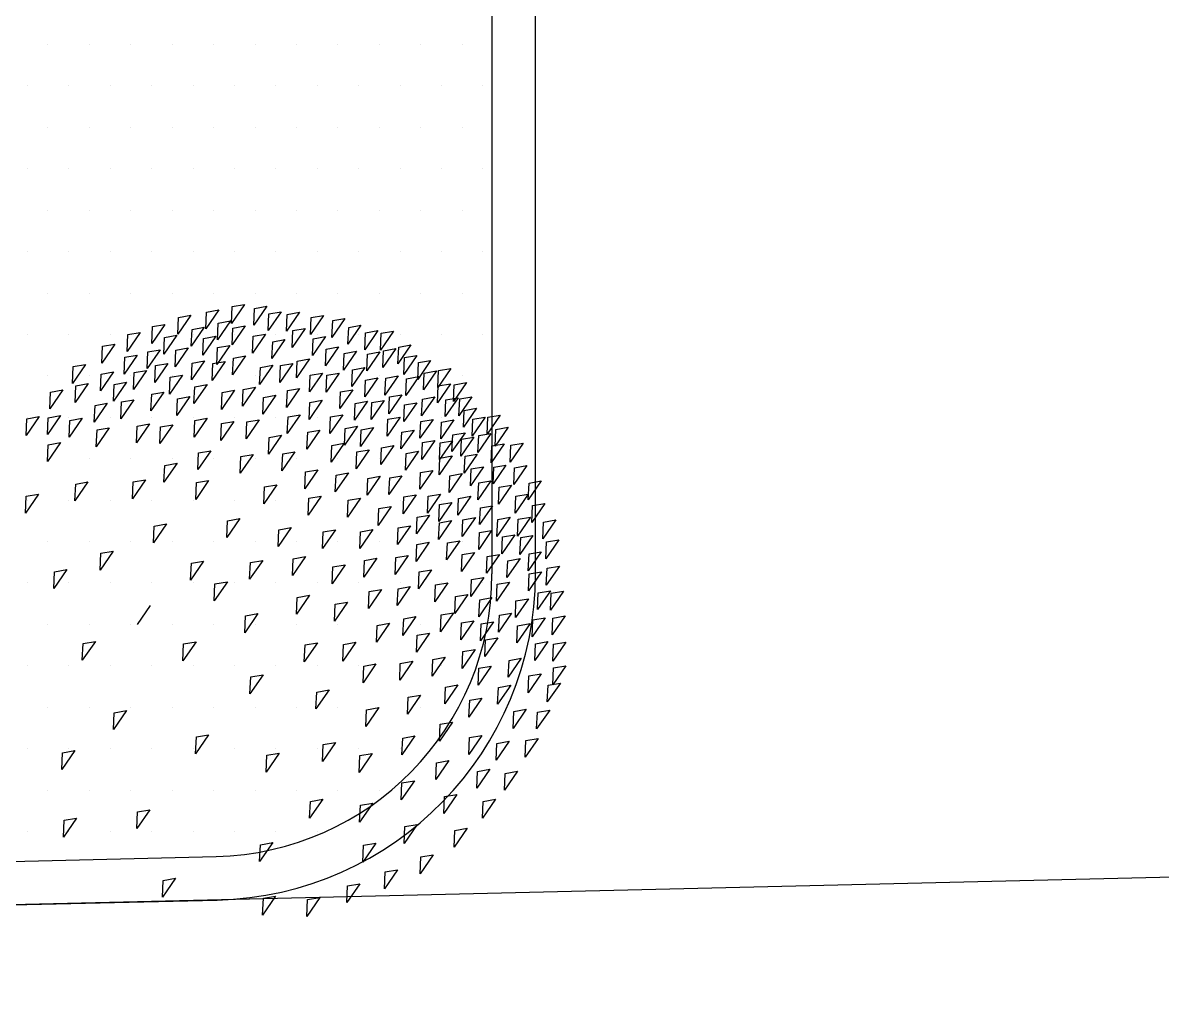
# Model space of a CAD drawing. Header units: millimetres. Extents: x 43168.9 to 43194.6, y -25545.1 to -25543.4.
# Drawn here: x 43171.7217 to 43171.8265, y -25544.89 to -25544.8004 of the extents above; entities that cross this region are included whole.
import ezdxf

# ---------------------------------------------------------------- set-up
doc = ezdxf.new("R2010")
doc.units = ezdxf.units.MM
doc.header["$LTSCALE"] = 200
doc.layers.add('agac_sgh', color=7, linetype='Continuous', true_color=0x244700)
doc.layers.add('cim_sgh', color=7, linetype='Continuous', true_color=0x248f00)
doc.layers.add('arsasiniri_sgh', color=10, linetype='Continuous')
doc.layers.add('vaziyet-01_sgh', color=33, linetype='Continuous')

msp = doc.modelspace()

# ---------------------------------------------------------------- linework, layer by layer
at = {"layer": 'agac_sgh', "color": 0}
for p, q in [((43171.74212, -25544.82628), (43171.74092, -25544.82802)), ((43171.74092, -25544.82802), (43171.74098, -25544.82647)), ((43171.74098, -25544.82647), (43171.74212, -25544.82628)), ((43171.74418, -25544.82645), (43171.74298, -25544.8282)), ((43171.74298, -25544.8282), (43171.74305, -25544.82665)), ((43171.74305, -25544.82665), (43171.74418, -25544.82645)), ((43171.73717, -25544.82728), (43171.73597, -25544.82902)), ((43171.73597, -25544.82902), (43171.73604, -25544.82747)), ((43171.73604, -25544.82747), (43171.73717, -25544.82728)), ((43171.73976, -25544.82678), (43171.73856, -25544.82853)), ((43171.73856, -25544.82853), (43171.73863, -25544.82698)), ((43171.73863, -25544.82698), (43171.73976, -25544.82678)), ((43171.7455, -25544.82695), (43171.7443, -25544.82869)), ((43171.7443, -25544.82869), (43171.74437, -25544.82714)), ((43171.74437, -25544.82714), (43171.7455, -25544.82695)), ((43171.74717, -25544.827), (43171.74597, -25544.82874)), ((43171.74597, -25544.82874), (43171.74604, -25544.82719)), ((43171.74604, -25544.82719), (43171.74717, -25544.827)), ((43171.74938, -25544.82729), (43171.74819, -25544.82903)), ((43171.74819, -25544.82903), (43171.74825, -25544.82748)), ((43171.74825, -25544.82748), (43171.74938, -25544.82729)), ((43171.75136, -25544.82758), (43171.75016, -25544.82932)), ((43171.75016, -25544.82932), (43171.75023, -25544.82777)), ((43171.75023, -25544.82777), (43171.75136, -25544.82758)), ((43171.7348, -25544.82812), (43171.7336, -25544.82987)), ((43171.7336, -25544.82987), (43171.73366, -25544.82832)), ((43171.73366, -25544.82832), (43171.7348, -25544.82812)), ((43171.73842, -25544.82838), (43171.73722, -25544.83013)), ((43171.73722, -25544.83013), (43171.73729, -25544.82858)), ((43171.73729, -25544.82858), (43171.73842, -25544.82838)), ((43171.74083, -25544.8278), (43171.73963, -25544.82955)), ((43171.73963, -25544.82955), (43171.7397, -25544.828)), ((43171.7397, -25544.828), (43171.74083, -25544.8278)), ((43171.74218, -25544.82826), (43171.74098, -25544.83001)), ((43171.74098, -25544.83001), (43171.74105, -25544.82846)), ((43171.74105, -25544.82846), (43171.74218, -25544.82826)), ((43171.7477, -25544.8285), (43171.7465, -25544.83024)), ((43171.7465, -25544.83024), (43171.74657, -25544.82869)), ((43171.74657, -25544.82869), (43171.7477, -25544.8285)), ((43171.75283, -25544.82819), (43171.75163, -25544.82994)), ((43171.75163, -25544.82994), (43171.7517, -25544.82839)), ((43171.7517, -25544.82839), (43171.75283, -25544.82819)), ((43171.75439, -25544.82869), (43171.75319, -25544.83044)), ((43171.75326, -25544.82889), (43171.75439, -25544.82869)), ((43171.75582, -25544.82873), (43171.75462, -25544.83048)), ((43171.75469, -25544.82893), (43171.75582, -25544.82873)), ((43171.73251, -25544.82886), (43171.73131, -25544.8306)), ((43171.73131, -25544.8306), (43171.73138, -25544.82905)), ((43171.73138, -25544.82905), (43171.73251, -25544.82886)), ((43171.73589, -25544.82911), (43171.7347, -25544.83086)), ((43171.7347, -25544.83086), (43171.73476, -25544.82931)), ((43171.73476, -25544.82931), (43171.73589, -25544.82911)), ((43171.73948, -25544.82921), (43171.73828, -25544.83096)), ((43171.73828, -25544.83096), (43171.73835, -25544.82941)), ((43171.73835, -25544.82941), (43171.73948, -25544.82921)), ((43171.74404, -25544.829), (43171.74284, -25544.83075)), ((43171.74284, -25544.83075), (43171.74291, -25544.8292)), ((43171.74291, -25544.8292), (43171.74404, -25544.829)), ((43171.74584, -25544.82951), (43171.74464, -25544.83126)), ((43171.74464, -25544.83126), (43171.74471, -25544.82971)), ((43171.74471, -25544.82971), (43171.74584, -25544.82951)), ((43171.74956, -25544.82924), (43171.74836, -25544.83098)), ((43171.74836, -25544.83098), (43171.74843, -25544.82944)), ((43171.74843, -25544.82944), (43171.74956, -25544.82924)), ((43171.75319, -25544.83044), (43171.75326, -25544.82889)), ((43171.75462, -25544.83048), (43171.75469, -25544.82893)), ((43171.73019, -25544.82994), (43171.72899, -25544.83168)), ((43171.72899, -25544.83168), (43171.72906, -25544.83013)), ((43171.72906, -25544.83013), (43171.73019, -25544.82994)), ((43171.73436, -25544.83044), (43171.73316, -25544.83218)), ((43171.73316, -25544.83218), (43171.73323, -25544.83063)), ((43171.73323, -25544.83063), (43171.73436, -25544.83044)), ((43171.73693, -25544.83028), (43171.73573, -25544.83203)), ((43171.73573, -25544.83203), (43171.73579, -25544.83048)), ((43171.73579, -25544.83048), (43171.73693, -25544.83028)), ((43171.74077, -25544.83005), (43171.73957, -25544.8318)), ((43171.73957, -25544.8318), (43171.73964, -25544.83025)), ((43171.73964, -25544.83025), (43171.74077, -25544.83005)), ((43171.75077, -25544.83019), (43171.74957, -25544.83193)), ((43171.74957, -25544.83193), (43171.74964, -25544.83039)), ((43171.74964, -25544.83039), (43171.75077, -25544.83019)), ((43171.75242, -25544.83058), (43171.75122, -25544.83233)), ((43171.75122, -25544.83233), (43171.75128, -25544.83078)), ((43171.75128, -25544.83078), (43171.75242, -25544.83058)), ((43171.75457, -25544.83064), (43171.75337, -25544.83239)), ((43171.75337, -25544.83239), (43171.75343, -25544.83084)), ((43171.75343, -25544.83084), (43171.75457, -25544.83064)), ((43171.75603, -25544.83034), (43171.75483, -25544.83209)), ((43171.75483, -25544.83209), (43171.75489, -25544.83054)), ((43171.75489, -25544.83054), (43171.75603, -25544.83034)), ((43171.75743, -25544.83), (43171.75623, -25544.83175)), ((43171.75623, -25544.83175), (43171.7563, -25544.8302)), ((43171.7563, -25544.8302), (43171.75743, -25544.83)), ((43171.7275, -25544.8318), (43171.7263, -25544.83355)), ((43171.72637, -25544.832), (43171.7275, -25544.8318)), ((43171.73225, -25544.83095), (43171.73105, -25544.83269)), ((43171.73105, -25544.83269), (43171.73112, -25544.83114)), ((43171.73112, -25544.83114), (43171.73225, -25544.83095)), ((43171.73506, -25544.83172), (43171.73387, -25544.83346)), ((43171.73387, -25544.83346), (43171.73393, -25544.83191)), ((43171.73393, -25544.83191), (43171.73506, -25544.83172)), ((43171.73843, -25544.83147), (43171.73724, -25544.83322)), ((43171.73724, -25544.83322), (43171.7373, -25544.83167)), ((43171.7373, -25544.83167), (43171.73843, -25544.83147)), ((43171.74035, -25544.83153), (43171.73915, -25544.83327)), ((43171.73915, -25544.83327), (43171.73921, -25544.83172)), ((43171.73921, -25544.83172), (43171.74035, -25544.83153)), ((43171.74222, -25544.83101), (43171.74102, -25544.83275)), ((43171.74102, -25544.83275), (43171.74109, -25544.83121)), ((43171.74109, -25544.83121), (43171.74222, -25544.83101)), ((43171.74471, -25544.83188), (43171.74351, -25544.83363)), ((43171.74358, -25544.83208), (43171.74471, -25544.83188)), ((43171.74656, -25544.83171), (43171.74536, -25544.83345)), ((43171.74536, -25544.83345), (43171.74543, -25544.8319)), ((43171.74543, -25544.8319), (43171.74656, -25544.83171)), ((43171.74811, -25544.83129), (43171.74691, -25544.83304)), ((43171.74691, -25544.83304), (43171.74697, -25544.83149)), ((43171.74697, -25544.83149), (43171.74811, -25544.83129)), ((43171.75797, -25544.83097), (43171.75678, -25544.83272)), ((43171.75678, -25544.83272), (43171.75684, -25544.83117)), ((43171.75684, -25544.83117), (43171.75797, -25544.83097)), ((43171.75924, -25544.83143), (43171.75805, -25544.83317)), ((43171.75805, -25544.83317), (43171.75811, -25544.83162)), ((43171.75811, -25544.83162), (43171.75924, -25544.83143)), ((43171.7263, -25544.83355), (43171.72637, -25544.832)), ((43171.73006, -25544.83249), (43171.72886, -25544.83423)), ((43171.72886, -25544.83423), (43171.72893, -25544.83268)), ((43171.72893, -25544.83268), (43171.73006, -25544.83249)), ((43171.7331, -25544.83235), (43171.7319, -25544.83409)), ((43171.7319, -25544.83409), (43171.73197, -25544.83254)), ((43171.73197, -25544.83254), (43171.7331, -25544.83235)), ((43171.73642, -25544.83279), (43171.73522, -25544.83453)), ((43171.73522, -25544.83453), (43171.73529, -25544.83298)), ((43171.73529, -25544.83298), (43171.73642, -25544.83279)), ((43171.74351, -25544.83363), (43171.74358, -25544.83208)), ((43171.74929, -25544.83259), (43171.74809, -25544.83433)), ((43171.74809, -25544.83433), (43171.74816, -25544.83278)), ((43171.74816, -25544.83278), (43171.74929, -25544.83259)), ((43171.75083, -25544.83259), (43171.74963, -25544.83434)), ((43171.74963, -25544.83434), (43171.7497, -25544.83279)), ((43171.7497, -25544.83279), (43171.75083, -25544.83259)), ((43171.75318, -25544.83209), (43171.75198, -25544.83384)), ((43171.75198, -25544.83384), (43171.75205, -25544.83229)), ((43171.75205, -25544.83229), (43171.75318, -25544.83209)), ((43171.75624, -25544.83286), (43171.75504, -25544.83461)), ((43171.75511, -25544.83306), (43171.75624, -25544.83286)), ((43171.75815, -25544.83292), (43171.75695, -25544.83467)), ((43171.75702, -25544.83312), (43171.75815, -25544.83292)), ((43171.75979, -25544.8324), (43171.75859, -25544.83414)), ((43171.75859, -25544.83414), (43171.75865, -25544.83259)), ((43171.75865, -25544.83259), (43171.75979, -25544.8324)), ((43171.76111, -25544.83217), (43171.75991, -25544.83391)), ((43171.75991, -25544.83391), (43171.75997, -25544.83236)), ((43171.75997, -25544.83236), (43171.76111, -25544.83217)), ((43171.72774, -25544.83356), (43171.72655, -25544.83531)), ((43171.72655, -25544.83531), (43171.72661, -25544.83376)), ((43171.72661, -25544.83376), (43171.72774, -25544.83356)), ((43171.73127, -25544.83344), (43171.73007, -25544.83518)), ((43171.73007, -25544.83518), (43171.73013, -25544.83363)), ((43171.73013, -25544.83363), (43171.73127, -25544.83344)), ((43171.73867, -25544.83365), (43171.73747, -25544.8354)), ((43171.73747, -25544.8354), (43171.73754, -25544.83385)), ((43171.73754, -25544.83385), (43171.73867, -25544.83365)), ((43171.74313, -25544.8339), (43171.74193, -25544.83564)), ((43171.74199, -25544.83409), (43171.74313, -25544.8339)), ((43171.74719, -25544.83401), (43171.74599, -25544.83576)), ((43171.74606, -25544.83421), (43171.74719, -25544.83401)), ((43171.75439, -25544.83304), (43171.75319, -25544.83479)), ((43171.75319, -25544.83479), (43171.75326, -25544.83324)), ((43171.75326, -25544.83324), (43171.75439, -25544.83304)), ((43171.75504, -25544.83461), (43171.75511, -25544.83306)), ((43171.75695, -25544.83467), (43171.75702, -25544.83312)), ((43171.76106, -25544.83358), (43171.75986, -25544.83532)), ((43171.75986, -25544.83532), (43171.75992, -25544.83377)), ((43171.75992, -25544.83377), (43171.76106, -25544.83358)), ((43171.76253, -25544.83347), (43171.76133, -25544.83521)), ((43171.76133, -25544.83521), (43171.7614, -25544.83366)), ((43171.7614, -25544.83366), (43171.76253, -25544.83347)), ((43171.72541, -25544.83414), (43171.72421, -25544.83589)), ((43171.72421, -25544.83589), (43171.72428, -25544.83434)), ((43171.72428, -25544.83434), (43171.72541, -25544.83414)), ((43171.73195, -25544.83506), (43171.73075, -25544.8368)), ((43171.73081, -25544.83525), (43171.73195, -25544.83506)), ((43171.73471, -25544.83434), (43171.73351, -25544.83608)), ((43171.73351, -25544.83608), (43171.73358, -25544.83453)), ((43171.73358, -25544.83453), (43171.73471, -25544.83434)), ((43171.73708, -25544.83475), (43171.73588, -25544.8365)), ((43171.73588, -25544.8365), (43171.73594, -25544.83495)), ((43171.73594, -25544.83495), (43171.73708, -25544.83475)), ((43171.74119, -25544.83418), (43171.73999, -25544.83593)), ((43171.73999, -25544.83593), (43171.74006, -25544.83438)), ((43171.74006, -25544.83438), (43171.74119, -25544.83418)), ((43171.74193, -25544.83564), (43171.74199, -25544.83409)), ((43171.74499, -25544.83464), (43171.74379, -25544.83638)), ((43171.74379, -25544.83638), (43171.74386, -25544.83483)), ((43171.74386, -25544.83483), (43171.74499, -25544.83464)), ((43171.74599, -25544.83576), (43171.74606, -25544.83421)), ((43171.74926, -25544.8351), (43171.74806, -25544.83685)), ((43171.74813, -25544.8353), (43171.74926, -25544.8351)), ((43171.75208, -25544.83412), (43171.75088, -25544.83586)), ((43171.75088, -25544.83586), (43171.75094, -25544.83431)), ((43171.75094, -25544.83431), (43171.75208, -25544.83412)), ((43171.75496, -25544.83512), (43171.75376, -25544.83686)), ((43171.75382, -25544.83531), (43171.75496, -25544.83512)), ((43171.75659, -25544.83459), (43171.75539, -25544.83634)), ((43171.75539, -25544.83634), (43171.75546, -25544.83479)), ((43171.75546, -25544.83479), (43171.75659, -25544.83459)), ((43171.75961, -25544.83479), (43171.75841, -25544.83654)), ((43171.75841, -25544.83654), (43171.75848, -25544.83499)), ((43171.75848, -25544.83499), (43171.75961, -25544.83479)), ((43171.76176, -25544.83486), (43171.76056, -25544.8366)), ((43171.76056, -25544.8366), (43171.76063, -25544.83505)), ((43171.76063, -25544.83505), (43171.76176, -25544.83486)), ((43171.76304, -25544.83478), (43171.76184, -25544.83652)), ((43171.76184, -25544.83652), (43171.76191, -25544.83497)), ((43171.76191, -25544.83497), (43171.76304, -25544.83478)), ((43171.7295, -25544.83537), (43171.7283, -25544.83711)), ((43171.7283, -25544.83711), (43171.72837, -25544.83557)), ((43171.72837, -25544.83557), (43171.7295, -25544.83537)), ((43171.73075, -25544.8368), (43171.73081, -25544.83525)), ((43171.74806, -25544.83685), (43171.74813, -25544.8353)), ((43171.75343, -25544.83519), (43171.75224, -25544.83693)), ((43171.75224, -25544.83693), (43171.7523, -25544.83538)), ((43171.7523, -25544.83538), (43171.75343, -25544.83519)), ((43171.75376, -25544.83686), (43171.75382, -25544.83531)), ((43171.75797, -25544.83532), (43171.75678, -25544.83706)), ((43171.75678, -25544.83706), (43171.75684, -25544.83551)), ((43171.75684, -25544.83551), (43171.75797, -25544.83532)), ((43171.76345, -25544.83582), (43171.76225, -25544.83756)), ((43171.76225, -25544.83756), (43171.76231, -25544.83602)), ((43171.76231, -25544.83602), (43171.76345, -25544.83582)), ((43171.72324, -25544.8366), (43171.72204, -25544.83834)), ((43171.72204, -25544.83834), (43171.72211, -25544.83679)), ((43171.72211, -25544.83679), (43171.72324, -25544.8366)), ((43171.72519, -25544.8365), (43171.72399, -25544.83825)), ((43171.72399, -25544.83825), (43171.72406, -25544.8367)), ((43171.72406, -25544.8367), (43171.72519, -25544.8365)), ((43171.72719, -25544.83675), (43171.72599, -25544.8385)), ((43171.72599, -25544.8385), (43171.72606, -25544.83695)), ((43171.72606, -25544.83695), (43171.72719, -25544.83675)), ((43171.73869, -25544.83674), (43171.73749, -25544.83849)), ((43171.73749, -25544.83849), (43171.73755, -25544.83694)), ((43171.73755, -25544.83694), (43171.73869, -25544.83674)), ((43171.74114, -25544.83704), (43171.73994, -25544.83879)), ((43171.74001, -25544.83724), (43171.74114, -25544.83704)), ((43171.74347, -25544.83688), (43171.74227, -25544.83863)), ((43171.74227, -25544.83863), (43171.74233, -25544.83708)), ((43171.74233, -25544.83708), (43171.74347, -25544.83688)), ((43171.74725, -25544.83642), (43171.74605, -25544.83816)), ((43171.74605, -25544.83816), (43171.74612, -25544.83661)), ((43171.74612, -25544.83661), (43171.74725, -25544.83642)), ((43171.75116, -25544.83642), (43171.74996, -25544.83816)), ((43171.74996, -25544.83816), (43171.75003, -25544.83661)), ((43171.75003, -25544.83661), (43171.75116, -25544.83642)), ((43171.75644, -25544.83665), (43171.75524, -25544.83839)), ((43171.75524, -25544.83839), (43171.75531, -25544.83684)), ((43171.75531, -25544.83684), (43171.75644, -25544.83665)), ((43171.75946, -25544.83685), (43171.75826, -25544.83859)), ((43171.75826, -25544.83859), (43171.75833, -25544.83704)), ((43171.75833, -25544.83704), (43171.75946, -25544.83685)), ((43171.76137, -25544.8369), (43171.76017, -25544.83865)), ((43171.76017, -25544.83865), (43171.76024, -25544.8371)), ((43171.76024, -25544.8371), (43171.76137, -25544.8369)), ((43171.76426, -25544.83664), (43171.76306, -25544.83839)), ((43171.76306, -25544.83839), (43171.76313, -25544.83684)), ((43171.76313, -25544.83684), (43171.76426, -25544.83664)), ((43171.76563, -25544.83646), (43171.76443, -25544.8382)), ((43171.76443, -25544.8382), (43171.7645, -25544.83665)), ((43171.7645, -25544.83665), (43171.76563, -25544.83646)), ((43171.72968, -25544.83762), (43171.72848, -25544.83937)), ((43171.72848, -25544.83937), (43171.72855, -25544.83782)), ((43171.72855, -25544.83782), (43171.72968, -25544.83762)), ((43171.73338, -25544.83727), (43171.73218, -25544.83902)), ((43171.73218, -25544.83902), (43171.73225, -25544.83747)), ((43171.73225, -25544.83747), (43171.73338, -25544.83727)), ((43171.73553, -25544.83734), (43171.73433, -25544.83908)), ((43171.73433, -25544.83908), (43171.7344, -25544.83753)), ((43171.7344, -25544.83753), (43171.73553, -25544.83734)), ((43171.73994, -25544.83879), (43171.74001, -25544.83724)), ((43171.74906, -25544.83784), (43171.74786, -25544.83959)), ((43171.74786, -25544.83959), (43171.74793, -25544.83804)), ((43171.74793, -25544.83804), (43171.74906, -25544.83784)), ((43171.75252, -25544.83749), (43171.75132, -25544.83923)), ((43171.75132, -25544.83923), (43171.75139, -25544.83768)), ((43171.75139, -25544.83768), (43171.75252, -25544.83749)), ((43171.75398, -25544.8376), (43171.75278, -25544.83935)), ((43171.75278, -25544.83935), (43171.75284, -25544.8378)), ((43171.75284, -25544.8378), (43171.75398, -25544.8376)), ((43171.75771, -25544.83783), (43171.75651, -25544.83957)), ((43171.75651, -25544.83957), (43171.75658, -25544.83802)), ((43171.75658, -25544.83802), (43171.75771, -25544.83783)), ((43171.7624, -25544.83808), (43171.7612, -25544.83982)), ((43171.7612, -25544.83982), (43171.76127, -25544.83827)), ((43171.76127, -25544.83827), (43171.7624, -25544.83808)), ((43171.76479, -25544.83815), (43171.76359, -25544.83989)), ((43171.76366, -25544.83834), (43171.76479, -25544.83815)), ((43171.76638, -25544.83758), (43171.76518, -25544.83933)), ((43171.76518, -25544.83933), (43171.76524, -25544.83778)), ((43171.76524, -25544.83778), (43171.76638, -25544.83758)), ((43171.72519, -25544.83898), (43171.72399, -25544.84073)), ((43171.72399, -25544.84073), (43171.72406, -25544.83918)), ((43171.72406, -25544.83918), (43171.72519, -25544.83898)), ((43171.74552, -25544.83831), (43171.74432, -25544.84006)), ((43171.74432, -25544.84006), (43171.74438, -25544.83851)), ((43171.74438, -25544.83851), (43171.74552, -25544.83831)), ((43171.75129, -25544.83905), (43171.75009, -25544.8408)), ((43171.75009, -25544.8408), (43171.75016, -25544.83925)), ((43171.75016, -25544.83925), (43171.75129, -25544.83905)), ((43171.75585, -25544.83926), (43171.75465, -25544.84101)), ((43171.75472, -25544.83946), (43171.75585, -25544.83926)), ((43171.75963, -25544.8388), (43171.75844, -25544.84054)), ((43171.75844, -25544.84054), (43171.7585, -25544.83899)), ((43171.7585, -25544.83899), (43171.75963, -25544.8388)), ((43171.76126, -25544.83881), (43171.76006, -25544.84055)), ((43171.76006, -25544.84055), (43171.76013, -25544.839)), ((43171.76013, -25544.839), (43171.76126, -25544.83881)), ((43171.76322, -25544.83848), (43171.76202, -25544.84023)), ((43171.76202, -25544.84023), (43171.76209, -25544.83868)), ((43171.76209, -25544.83868), (43171.76322, -25544.83848)), ((43171.76359, -25544.83989), (43171.76366, -25544.83834)), ((43171.766, -25544.8391), (43171.7648, -25544.84084)), ((43171.7648, -25544.84084), (43171.76487, -25544.83929)), ((43171.76487, -25544.83929), (43171.766, -25544.8391)), ((43171.76776, -25544.83903), (43171.76656, -25544.84078)), ((43171.76656, -25544.84078), (43171.76663, -25544.83923)), ((43171.76663, -25544.83923), (43171.76776, -25544.83903)), ((43171.73903, -25544.83973), (43171.73783, -25544.84147)), ((43171.73783, -25544.84147), (43171.73789, -25544.83992)), ((43171.73789, -25544.83992), (43171.73903, -25544.83973)), ((43171.74291, -25544.84007), (43171.74171, -25544.84181)), ((43171.74171, -25544.84181), (43171.74178, -25544.84026)), ((43171.74178, -25544.84026), (43171.74291, -25544.84007)), ((43171.74676, -25544.83984), (43171.74556, -25544.84158)), ((43171.74556, -25544.84158), (43171.74563, -25544.84003)), ((43171.74563, -25544.84003), (43171.74676, -25544.83984)), ((43171.75359, -25544.83965), (43171.75239, -25544.8414)), ((43171.75239, -25544.8414), (43171.75245, -25544.83985)), ((43171.75245, -25544.83985), (43171.75359, -25544.83965)), ((43171.75465, -25544.84101), (43171.75472, -25544.83946)), ((43171.75813, -25544.83978), (43171.75693, -25544.84153)), ((43171.75693, -25544.84153), (43171.75699, -25544.83998)), ((43171.75699, -25544.83998), (43171.75813, -25544.83978)), ((43171.76121, -25544.84022), (43171.76001, -25544.84196)), ((43171.76008, -25544.84041), (43171.76121, -25544.84022)), ((43171.76353, -25544.84006), (43171.76233, -25544.8418)), ((43171.76233, -25544.8418), (43171.7624, -25544.84025)), ((43171.7624, -25544.84025), (43171.76353, -25544.84006)), ((43171.73591, -25544.84089), (43171.73471, -25544.84264)), ((43171.73471, -25544.84264), (43171.73478, -25544.84109)), ((43171.73478, -25544.84109), (43171.73591, -25544.84089)), ((43171.76001, -25544.84196), (43171.76008, -25544.84041)), ((43171.76409, -25544.84122), (43171.76289, -25544.84296)), ((43171.76289, -25544.84296), (43171.76296, -25544.84141)), ((43171.76296, -25544.84141), (43171.76409, -25544.84122)), ((43171.76617, -25544.84105), (43171.76498, -25544.84279)), ((43171.76498, -25544.84279), (43171.76504, -25544.84124)), ((43171.76504, -25544.84124), (43171.76617, -25544.84105)), ((43171.76809, -25544.8411), (43171.76689, -25544.84285)), ((43171.76689, -25544.84285), (43171.76695, -25544.8413)), ((43171.76695, -25544.8413), (43171.76809, -25544.8411)), ((43171.733, -25544.84241), (43171.7318, -25544.84416)), ((43171.73187, -25544.84261), (43171.733, -25544.84241)), ((43171.73882, -25544.84247), (43171.73763, -25544.84421)), ((43171.73769, -25544.84266), (43171.73882, -25544.84247)), ((43171.74887, -25544.8415), (43171.74767, -25544.84324)), ((43171.74767, -25544.84324), (43171.74774, -25544.84169)), ((43171.74774, -25544.84169), (43171.74887, -25544.8415)), ((43171.75167, -25544.84177), (43171.75047, -25544.84352)), ((43171.75047, -25544.84352), (43171.75054, -25544.84197)), ((43171.75054, -25544.84197), (43171.75167, -25544.84177)), ((43171.7546, -25544.84208), (43171.75341, -25544.84383)), ((43171.75341, -25544.84383), (43171.75347, -25544.84228)), ((43171.75347, -25544.84228), (43171.7546, -25544.84208)), ((43171.7566, -25544.84203), (43171.7554, -25544.84377)), ((43171.7554, -25544.84377), (43171.75547, -25544.84222)), ((43171.75547, -25544.84222), (43171.7566, -25544.84203)), ((43171.75943, -25544.84154), (43171.75823, -25544.84328)), ((43171.75823, -25544.84328), (43171.7583, -25544.84173)), ((43171.7583, -25544.84173), (43171.75943, -25544.84154)), ((43171.76213, -25544.84184), (43171.76093, -25544.84359)), ((43171.76093, -25544.84359), (43171.76099, -25544.84204)), ((43171.76099, -25544.84204), (43171.76213, -25544.84184)), ((43171.72772, -25544.8426), (43171.72652, -25544.84435)), ((43171.72652, -25544.84435), (43171.72659, -25544.8428)), ((43171.72659, -25544.8428), (43171.72772, -25544.8426)), ((43171.7318, -25544.84416), (43171.73187, -25544.84261)), ((43171.73763, -25544.84421), (43171.73769, -25544.84266)), ((43171.7451, -25544.84288), (43171.7439, -25544.84462)), ((43171.7439, -25544.84462), (43171.74397, -25544.84307)), ((43171.74397, -25544.84307), (43171.7451, -25544.84288)), ((43171.76479, -25544.84249), (43171.76359, -25544.84424)), ((43171.76359, -25544.84424), (43171.76366, -25544.84269)), ((43171.76366, -25544.84269), (43171.76479, -25544.84249)), ((43171.76668, -25544.84289), (43171.76548, -25544.84464)), ((43171.76548, -25544.84464), (43171.76555, -25544.84309)), ((43171.76555, -25544.84309), (43171.76668, -25544.84289)), ((43171.76942, -25544.84251), (43171.76822, -25544.84426)), ((43171.76822, -25544.84426), (43171.76829, -25544.84271)), ((43171.76829, -25544.84271), (43171.76942, -25544.84251)), ((43171.72317, -25544.84373), (43171.72197, -25544.84547)), ((43171.72197, -25544.84547), (43171.72204, -25544.84392)), ((43171.72204, -25544.84392), (43171.72317, -25544.84373)), ((43171.74918, -25544.84391), (43171.74798, -25544.84566)), ((43171.74798, -25544.84566), (43171.74804, -25544.84411)), ((43171.74804, -25544.84411), (43171.74918, -25544.84391)), ((43171.75278, -25544.84409), (43171.75158, -25544.84584)), ((43171.75158, -25544.84584), (43171.75165, -25544.84429)), ((43171.75165, -25544.84429), (43171.75278, -25544.84409)), ((43171.75791, -25544.84378), (43171.75671, -25544.84553)), ((43171.75671, -25544.84553), (43171.75678, -25544.84398)), ((43171.75678, -25544.84398), (43171.75791, -25544.84378)), ((43171.76015, -25544.84373), (43171.75895, -25544.84548)), ((43171.75895, -25544.84548), (43171.75902, -25544.84393)), ((43171.75902, -25544.84393), (43171.76015, -25544.84373)), ((43171.76119, -25544.84449), (43171.75999, -25544.84623)), ((43171.76005, -25544.84468), (43171.76119, -25544.84449)), ((43171.76293, -25544.84393), (43171.76173, -25544.84567)), ((43171.76173, -25544.84567), (43171.7618, -25544.84412)), ((43171.7618, -25544.84412), (43171.76293, -25544.84393)), ((43171.76821, -25544.84374), (43171.76701, -25544.84548)), ((43171.76701, -25544.84548), (43171.76708, -25544.84393)), ((43171.76708, -25544.84393), (43171.76821, -25544.84374)), ((43171.7556, -25544.84486), (43171.7544, -25544.8466)), ((43171.7544, -25544.8466), (43171.75447, -25544.84505)), ((43171.75447, -25544.84505), (43171.7556, -25544.84486)), ((43171.75999, -25544.84623), (43171.76005, -25544.84468)), ((43171.76494, -25544.84479), (43171.76374, -25544.84653)), ((43171.76374, -25544.84653), (43171.76381, -25544.84498)), ((43171.76381, -25544.84498), (43171.76494, -25544.84479)), ((43171.76975, -25544.84458), (43171.76855, -25544.84633)), ((43171.76855, -25544.84633), (43171.76861, -25544.84478)), ((43171.76861, -25544.84478), (43171.76975, -25544.84458)), ((43171.73494, -25544.84647), (43171.73374, -25544.84822)), ((43171.73381, -25544.84667), (43171.73494, -25544.84647)), ((43171.74168, -25544.84598), (43171.74048, -25544.84773)), ((43171.74048, -25544.84773), (43171.74055, -25544.84618)), ((43171.74055, -25544.84618), (43171.74168, -25544.84598)), ((43171.75738, -25544.84663), (43171.75618, -25544.84837)), ((43171.75625, -25544.84682), (43171.75738, -25544.84663)), ((43171.75913, -25544.84565), (43171.75793, -25544.84739)), ((43171.75793, -25544.84739), (43171.758, -25544.84584)), ((43171.758, -25544.84584), (43171.75913, -25544.84565)), ((43171.76117, -25544.84616), (43171.75997, -25544.84791)), ((43171.75997, -25544.84791), (43171.76004, -25544.84636)), ((43171.76004, -25544.84636), (43171.76117, -25544.84616)), ((43171.76335, -25544.84588), (43171.76215, -25544.84763)), ((43171.76215, -25544.84763), (43171.76221, -25544.84608)), ((43171.76221, -25544.84608), (43171.76335, -25544.84588)), ((43171.76654, -25544.84586), (43171.76534, -25544.84761)), ((43171.76534, -25544.84761), (43171.76541, -25544.84606)), ((43171.76541, -25544.84606), (43171.76654, -25544.84586)), ((43171.76843, -25544.84584), (43171.76723, -25544.84759)), ((43171.76723, -25544.84759), (43171.7673, -25544.84604)), ((43171.7673, -25544.84604), (43171.76843, -25544.84584)), ((43171.77075, -25544.8461), (43171.76955, -25544.84784)), ((43171.76955, -25544.84784), (43171.76962, -25544.8463)), ((43171.76962, -25544.8463), (43171.77075, -25544.8461)), ((43171.73374, -25544.84822), (43171.73381, -25544.84667)), ((43171.74641, -25544.8468), (43171.74521, -25544.84855)), ((43171.74521, -25544.84855), (43171.74528, -25544.847)), ((43171.74528, -25544.847), (43171.74641, -25544.8468)), ((43171.75049, -25544.847), (43171.74929, -25544.84874)), ((43171.74929, -25544.84874), (43171.74936, -25544.8472)), ((43171.74936, -25544.8472), (43171.75049, -25544.847)), ((43171.75393, -25544.84698), (43171.75273, -25544.84873)), ((43171.75273, -25544.84873), (43171.75279, -25544.84718)), ((43171.75279, -25544.84718), (43171.75393, -25544.84698)), ((43171.75618, -25544.84837), (43171.75625, -25544.84682)), ((43171.76485, -25544.84707), (43171.76366, -25544.84882)), ((43171.76366, -25544.84882), (43171.76372, -25544.84727)), ((43171.76372, -25544.84727), (43171.76485, -25544.84707)), ((43171.76698, -25544.84748), (43171.76578, -25544.84922)), ((43171.76578, -25544.84922), (43171.76585, -25544.84767)), ((43171.76585, -25544.84767), (43171.76698, -25544.84748)), ((43171.76865, -25544.84753), (43171.76745, -25544.84927)), ((43171.76752, -25544.84772), (43171.76865, -25544.84753)), ((43171.75911, -25544.84816), (43171.75791, -25544.84991)), ((43171.75791, -25544.84991), (43171.75797, -25544.84836)), ((43171.75797, -25544.84836), (43171.75911, -25544.84816)), ((43171.76191, -25544.84802), (43171.76071, -25544.84976)), ((43171.76071, -25544.84976), (43171.76078, -25544.84821)), ((43171.76078, -25544.84821), (43171.76191, -25544.84802)), ((43171.76745, -25544.84927), (43171.76752, -25544.84772)), ((43171.77102, -25544.84794), (43171.76982, -25544.84968)), ((43171.76982, -25544.84968), (43171.76989, -25544.84813)), ((43171.76989, -25544.84813), (43171.77102, -25544.84794)), ((43171.73005, -25544.84896), (43171.72885, -25544.85071)), ((43171.72885, -25544.85071), (43171.72891, -25544.84916)), ((43171.72891, -25544.84916), (43171.73005, -25544.84896)), ((43171.74773, -25544.84947), (43171.74653, -25544.85122)), ((43171.74653, -25544.85122), (43171.7466, -25544.84967)), ((43171.7466, -25544.84967), (43171.74773, -25544.84947)), ((43171.75429, -25544.84963), (43171.75309, -25544.85137)), ((43171.75316, -25544.84982), (43171.75429, -25544.84963)), ((43171.75718, -25544.84937), (43171.75598, -25544.85111)), ((43171.75598, -25544.85111), (43171.75605, -25544.84956)), ((43171.75605, -25544.84956), (43171.75718, -25544.84937)), ((43171.76327, -25544.84909), (43171.76207, -25544.85083)), ((43171.76207, -25544.85083), (43171.76214, -25544.84928)), ((43171.76214, -25544.84928), (43171.76327, -25544.84909)), ((43171.76557, -25544.84927), (43171.76437, -25544.85101)), ((43171.76437, -25544.85101), (43171.76444, -25544.84946)), ((43171.76444, -25544.84946), (43171.76557, -25544.84927)), ((43171.76746, -25544.84966), (43171.76626, -25544.85141)), ((43171.76633, -25544.84986), (43171.76746, -25544.84966)), ((43171.76942, -25544.84904), (43171.76822, -25544.85078)), ((43171.76822, -25544.85078), (43171.76829, -25544.84923)), ((43171.76829, -25544.84923), (43171.76942, -25544.84904)), ((43171.72577, -25544.85067), (43171.72457, -25544.85241)), ((43171.72464, -25544.85086), (43171.72577, -25544.85067)), ((43171.73836, -25544.84989), (43171.73716, -25544.85163)), ((43171.73716, -25544.85163), (43171.73723, -25544.85008)), ((43171.73723, -25544.85008), (43171.73836, -25544.84989)), ((43171.74379, -25544.84982), (43171.74259, -25544.85156)), ((43171.74259, -25544.85156), (43171.74266, -25544.85001)), ((43171.74266, -25544.85001), (43171.74379, -25544.84982)), ((43171.75137, -25544.85023), (43171.75017, -25544.85197)), ((43171.75017, -25544.85197), (43171.75024, -25544.85042)), ((43171.75024, -25544.85042), (43171.75137, -25544.85023)), ((43171.75309, -25544.85137), (43171.75316, -25544.84982)), ((43171.75932, -25544.85069), (43171.75812, -25544.85243)), ((43171.75819, -25544.85088), (43171.75932, -25544.85069)), ((43171.76626, -25544.85141), (43171.76633, -25544.84986)), ((43171.77108, -25544.85034), (43171.76988, -25544.85209)), ((43171.76988, -25544.85209), (43171.76995, -25544.85054)), ((43171.76995, -25544.85054), (43171.77108, -25544.85034)), ((43171.72457, -25544.85241), (43171.72464, -25544.85086)), ((43171.74054, -25544.85178), (43171.73934, -25544.85353)), ((43171.7394, -25544.85198), (43171.74054, -25544.85178)), ((43171.75812, -25544.85243), (43171.75819, -25544.85088)), ((43171.76083, -25544.85188), (43171.75963, -25544.85362)), ((43171.7597, -25544.85207), (43171.76083, -25544.85188)), ((43171.76414, -25544.8514), (43171.76294, -25544.85314)), ((43171.76294, -25544.85314), (43171.76301, -25544.85159)), ((43171.76301, -25544.85159), (43171.76414, -25544.8514)), ((43171.7665, -25544.85181), (43171.7653, -25544.85356)), ((43171.76537, -25544.85201), (43171.7665, -25544.85181)), ((43171.76944, -25544.85087), (43171.76825, -25544.85261)), ((43171.76825, -25544.85261), (43171.76831, -25544.85106)), ((43171.76831, -25544.85106), (43171.76944, -25544.85087)), ((43171.73934, -25544.85353), (43171.7394, -25544.85198)), ((43171.75472, -25544.8525), (43171.75352, -25544.85424)), ((43171.75352, -25544.85424), (43171.75359, -25544.85269)), ((43171.75359, -25544.85269), (43171.75472, -25544.8525)), ((43171.75737, -25544.85223), (43171.75617, -25544.85398)), ((43171.75617, -25544.85398), (43171.75624, -25544.85243)), ((43171.75624, -25544.85243), (43171.75737, -25544.85223)), ((43171.75963, -25544.85362), (43171.7597, -25544.85207)), ((43171.7653, -25544.85356), (43171.76537, -25544.85201)), ((43171.77027, -25544.85261), (43171.76908, -25544.85435)), ((43171.76908, -25544.85435), (43171.76914, -25544.8528)), ((43171.76914, -25544.8528), (43171.77027, -25544.85261)), ((43171.77147, -25544.85264), (43171.77027, -25544.85439)), ((43171.77027, -25544.85439), (43171.77034, -25544.85284)), ((43171.77034, -25544.85284), (43171.77147, -25544.85264)), ((43171.73343, -25544.85398), (43171.73223, -25544.85572)), ((43171.74811, -25544.85303), (43171.74691, -25544.85478)), ((43171.74691, -25544.85478), (43171.74697, -25544.85323)), ((43171.74697, -25544.85323), (43171.74811, -25544.85303)), ((43171.7516, -25544.85367), (43171.7504, -25544.85541)), ((43171.7504, -25544.85541), (43171.75047, -25544.85386)), ((43171.75047, -25544.85386), (43171.7516, -25544.85367)), ((43171.76267, -25544.85296), (43171.76147, -25544.8547)), ((43171.76147, -25544.8547), (43171.76153, -25544.85315)), ((43171.76153, -25544.85315), (43171.76267, -25544.85296)), ((43171.76488, -25544.85325), (43171.76368, -25544.855)), ((43171.76368, -25544.855), (43171.76375, -25544.85345)), ((43171.76375, -25544.85345), (43171.76488, -25544.85325)), ((43171.76823, -25544.85335), (43171.76703, -25544.85509)), ((43171.76703, -25544.85509), (43171.76709, -25544.85354)), ((43171.76709, -25544.85354), (43171.76823, -25544.85335)), ((43171.74335, -25544.85472), (43171.74215, -25544.85647)), ((43171.74215, -25544.85647), (43171.74222, -25544.85492)), ((43171.74222, -25544.85492), (43171.74335, -25544.85472)), ((43171.75789, -25544.85499), (43171.75669, -25544.85674)), ((43171.75676, -25544.85519), (43171.75789, -25544.85499)), ((43171.76135, -25544.85464), (43171.76015, -25544.85638)), ((43171.76015, -25544.85638), (43171.76021, -25544.85483)), ((43171.76021, -25544.85483), (43171.76135, -25544.85464)), ((43171.76669, -25544.85468), (43171.76549, -25544.85642)), ((43171.76549, -25544.85642), (43171.76556, -25544.85487)), ((43171.76556, -25544.85487), (43171.76669, -25544.85468)), ((43171.77162, -25544.85493), (43171.77042, -25544.85668)), ((43171.77049, -25544.85513), (43171.77162, -25544.85493)), ((43171.75545, -25544.85561), (43171.75425, -25544.85735)), ((43171.75425, -25544.85735), (43171.75432, -25544.8558)), ((43171.75432, -25544.8558), (43171.75545, -25544.85561)), ((43171.75669, -25544.85674), (43171.75676, -25544.85519)), ((43171.76321, -25544.85538), (43171.76201, -25544.85712)), ((43171.76201, -25544.85712), (43171.76208, -25544.85557)), ((43171.76208, -25544.85557), (43171.76321, -25544.85538)), ((43171.76501, -25544.85547), (43171.76381, -25544.85721)), ((43171.76381, -25544.85721), (43171.76388, -25544.85566)), ((43171.76388, -25544.85566), (43171.76501, -25544.85547)), ((43171.76838, -25544.85564), (43171.76718, -25544.85739)), ((43171.76718, -25544.85739), (43171.76724, -25544.85584)), ((43171.76724, -25544.85584), (43171.76838, -25544.85564)), ((43171.76977, -25544.85511), (43171.76857, -25544.85685)), ((43171.76857, -25544.85685), (43171.76864, -25544.8553)), ((43171.76864, -25544.8553), (43171.76977, -25544.85511)), ((43171.77042, -25544.85668), (43171.77049, -25544.85513)), ((43171.75913, -25544.85652), (43171.75793, -25544.85826)), ((43171.75793, -25544.85826), (43171.758, -25544.85671)), ((43171.758, -25544.85671), (43171.75913, -25544.85652)), ((43171.76541, -25544.85693), (43171.76421, -25544.85867)), ((43171.76421, -25544.85867), (43171.76428, -25544.85712)), ((43171.76428, -25544.85712), (43171.76541, -25544.85693)), ((43171.7284, -25544.85727), (43171.7272, -25544.85901)), ((43171.7272, -25544.85901), (43171.72727, -25544.85746)), ((43171.72727, -25544.85746), (43171.7284, -25544.85727)), ((43171.73766, -25544.8573), (43171.73646, -25544.85905)), ((43171.73646, -25544.85905), (43171.73652, -25544.8575)), ((43171.73652, -25544.8575), (43171.73766, -25544.8573)), ((43171.74882, -25544.8574), (43171.74762, -25544.85915)), ((43171.74762, -25544.85915), (43171.74769, -25544.8576)), ((43171.74769, -25544.8576), (43171.74882, -25544.8574)), ((43171.75237, -25544.85735), (43171.75117, -25544.8591)), ((43171.75117, -25544.8591), (43171.75123, -25544.85755)), ((43171.75123, -25544.85755), (43171.75237, -25544.85735)), ((43171.76333, -25544.85801), (43171.76213, -25544.85976)), ((43171.7622, -25544.85821), (43171.76333, -25544.85801)), ((43171.77001, -25544.85729), (43171.76881, -25544.85903)), ((43171.76881, -25544.85903), (43171.76888, -25544.85749)), ((43171.76888, -25544.85749), (43171.77001, -25544.85729)), ((43171.77168, -25544.85734), (43171.77048, -25544.85908)), ((43171.77048, -25544.85908), (43171.77055, -25544.85753)), ((43171.77055, -25544.85753), (43171.77168, -25544.85734)), ((43171.75759, -25544.8591), (43171.75639, -25544.86085)), ((43171.75645, -25544.8593), (43171.75759, -25544.8591)), ((43171.76057, -25544.85873), (43171.75937, -25544.86048)), ((43171.75937, -25544.86048), (43171.75943, -25544.85893)), ((43171.75943, -25544.85893), (43171.76057, -25544.85873)), ((43171.76213, -25544.85976), (43171.7622, -25544.85821)), ((43171.76758, -25544.85882), (43171.76638, -25544.86057)), ((43171.76638, -25544.86057), (43171.76645, -25544.85902)), ((43171.76645, -25544.85902), (43171.76758, -25544.85882)), ((43171.75421, -25544.85935), (43171.75302, -25544.86109)), ((43171.75302, -25544.86109), (43171.75308, -25544.85954)), ((43171.75308, -25544.85954), (43171.75421, -25544.85935)), ((43171.75639, -25544.86085), (43171.75645, -25544.8593)), ((43171.76482, -25544.85954), (43171.76362, -25544.86129)), ((43171.76362, -25544.86129), (43171.76368, -25544.85974)), ((43171.76368, -25544.85974), (43171.76482, -25544.85954)), ((43171.76939, -25544.86025), (43171.7682, -25544.86199)), ((43171.76826, -25544.86044), (43171.76939, -25544.86025)), ((43171.77168, -25544.85951), (43171.77048, -25544.86126)), ((43171.77048, -25544.86126), (43171.77055, -25544.85971)), ((43171.77055, -25544.85971), (43171.77168, -25544.85951)), ((43171.74382, -25544.86034), (43171.74262, -25544.86209)), ((43171.74262, -25544.86209), (43171.74269, -25544.86054)), ((43171.74269, -25544.86054), (43171.74382, -25544.86034)), ((43171.76174, -25544.86128), (43171.76054, -25544.86303)), ((43171.7606, -25544.86148), (43171.76174, -25544.86128)), ((43171.7666, -25544.86131), (43171.7654, -25544.86305)), ((43171.76547, -25544.86151), (43171.7666, -25544.86131)), ((43171.7682, -25544.86199), (43171.76826, -25544.86044)), ((43171.77117, -25544.8611), (43171.76997, -25544.86284)), ((43171.76997, -25544.86284), (43171.77004, -25544.86129)), ((43171.77004, -25544.86129), (43171.77117, -25544.8611)), ((43171.74989, -25544.86174), (43171.74869, -25544.86349)), ((43171.74869, -25544.86349), (43171.74876, -25544.86194)), ((43171.74876, -25544.86194), (43171.74989, -25544.86174)), ((43171.75831, -25544.86221), (43171.75712, -25544.86396)), ((43171.75718, -25544.86241), (43171.75831, -25544.86221)), ((43171.76054, -25544.86303), (43171.7606, -25544.86148)), ((43171.7654, -25544.86305), (43171.76547, -25544.86151)), ((43171.75448, -25544.86336), (43171.75328, -25544.86511)), ((43171.75335, -25544.86356), (43171.75448, -25544.86336)), ((43171.75712, -25544.86396), (43171.75718, -25544.86241)), ((43171.76396, -25544.86249), (43171.76276, -25544.86424)), ((43171.76276, -25544.86424), (43171.76283, -25544.86269)), ((43171.76283, -25544.86269), (43171.76396, -25544.86249)), ((43171.73127, -25544.86363), (43171.73007, -25544.86538)), ((43171.73007, -25544.86538), (43171.73014, -25544.86383)), ((43171.73014, -25544.86383), (43171.73127, -25544.86363)), ((43171.75328, -25544.86511), (43171.75335, -25544.86356)), ((43171.76804, -25544.86352), (43171.76684, -25544.86527)), ((43171.76684, -25544.86527), (43171.7669, -25544.86372)), ((43171.7669, -25544.86372), (43171.76804, -25544.86352)), ((43171.77019, -25544.86359), (43171.76899, -25544.86533)), ((43171.76899, -25544.86533), (43171.76906, -25544.86378)), ((43171.76906, -25544.86378), (43171.77019, -25544.86359)), ((43171.76125, -25544.8647), (43171.76005, -25544.86645)), ((43171.76005, -25544.86645), (43171.76011, -25544.8649)), ((43171.76011, -25544.8649), (43171.76125, -25544.8647)), ((43171.73882, -25544.86586), (43171.73762, -25544.8676)), ((43171.73762, -25544.8676), (43171.73769, -25544.86605)), ((43171.73769, -25544.86605), (43171.73882, -25544.86586)), ((43171.75049, -25544.86656), (43171.74929, -25544.86831)), ((43171.74936, -25544.86676), (43171.75049, -25544.86656)), ((43171.7578, -25544.86597), (43171.7566, -25544.86772)), ((43171.7566, -25544.86772), (43171.75667, -25544.86617)), ((43171.75667, -25544.86617), (43171.7578, -25544.86597)), ((43171.76395, -25544.86592), (43171.76275, -25544.86767)), ((43171.76275, -25544.86767), (43171.76282, -25544.86612)), ((43171.76282, -25544.86612), (43171.76395, -25544.86592)), ((43171.76646, -25544.86645), (43171.76527, -25544.8682)), ((43171.76533, -25544.86665), (43171.76646, -25544.86645)), ((43171.76912, -25544.86619), (43171.76792, -25544.86793)), ((43171.76792, -25544.86793), (43171.76799, -25544.86638)), ((43171.76799, -25544.86638), (43171.76912, -25544.86619)), ((43171.7265, -25544.86732), (43171.7253, -25544.86907)), ((43171.7253, -25544.86907), (43171.72537, -25544.86752)), ((43171.72537, -25544.86752), (43171.7265, -25544.86732)), ((43171.74531, -25544.86756), (43171.74411, -25544.8693)), ((43171.74418, -25544.86775), (43171.74531, -25544.86756)), ((43171.74929, -25544.86831), (43171.74936, -25544.86676)), ((43171.75385, -25544.86758), (43171.75265, -25544.86932)), ((43171.75272, -25544.86777), (43171.75385, -25544.86758)), ((43171.76527, -25544.8682), (43171.76533, -25544.86665)), ((43171.74411, -25544.8693), (43171.74418, -25544.86775)), ((43171.75265, -25544.86932), (43171.75272, -25544.86777)), ((43171.76091, -25544.86824), (43171.75971, -25544.86998)), ((43171.75971, -25544.86998), (43171.75977, -25544.86843)), ((43171.75977, -25544.86843), (43171.76091, -25544.86824)), ((43171.76468, -25544.86903), (43171.76348, -25544.87078)), ((43171.76348, -25544.87078), (43171.76355, -25544.86923)), ((43171.76355, -25544.86923), (43171.76468, -25544.86903)), ((43171.76722, -25544.86922), (43171.76602, -25544.87097)), ((43171.76602, -25544.87097), (43171.76609, -25544.86942)), ((43171.76609, -25544.86942), (43171.76722, -25544.86922)), ((43171.75774, -25544.87009), (43171.75654, -25544.87184)), ((43171.75654, -25544.87184), (43171.7566, -25544.87029)), ((43171.7566, -25544.87029), (43171.75774, -25544.87009)), ((43171.74931, -25544.87179), (43171.74811, -25544.87354)), ((43171.74818, -25544.87199), (43171.74931, -25544.87179)), ((43171.76164, -25544.87135), (43171.76044, -25544.87309)), ((43171.76044, -25544.87309), (43171.7605, -25544.87154)), ((43171.7605, -25544.87154), (43171.76164, -25544.87135)), ((43171.76519, -25544.87179), (43171.764, -25544.87354)), ((43171.76406, -25544.87199), (43171.76519, -25544.87179)), ((43171.7334, -25544.87275), (43171.7322, -25544.87449)), ((43171.73226, -25544.87295), (43171.7334, -25544.87275)), ((43171.74811, -25544.87354), (43171.74818, -25544.87199)), ((43171.75391, -25544.87215), (43171.75271, -25544.8739)), ((43171.75271, -25544.8739), (43171.75278, -25544.87235)), ((43171.75278, -25544.87235), (43171.75391, -25544.87215)), ((43171.764, -25544.87354), (43171.76406, -25544.87199)), ((43171.72667, -25544.87354), (43171.72547, -25544.87528)), ((43171.72547, -25544.87528), (43171.72554, -25544.87373)), ((43171.72554, -25544.87373), (43171.72667, -25544.87354)), ((43171.7322, -25544.87449), (43171.73226, -25544.87295)), ((43171.758, -25544.8741), (43171.7568, -25544.87585)), ((43171.7568, -25544.87585), (43171.75687, -25544.8743)), ((43171.75687, -25544.8743), (43171.758, -25544.8741)), ((43171.7626, -25544.87446), (43171.7614, -25544.87621)), ((43171.7614, -25544.87621), (43171.76147, -25544.87466)), ((43171.76147, -25544.87466), (43171.7626, -25544.87446)), ((43171.74471, -25544.87578), (43171.74351, -25544.87752)), ((43171.74351, -25544.87752), (43171.74358, -25544.87597)), ((43171.74358, -25544.87597), (43171.74471, -25544.87578)), ((43171.7542, -25544.87582), (43171.753, -25544.87757)), ((43171.75307, -25544.87602), (43171.7542, -25544.87582)), ((43171.753, -25544.87757), (43171.75307, -25544.87602)), ((43171.75947, -25544.87689), (43171.75827, -25544.87864)), ((43171.75834, -25544.87709), (43171.75947, -25544.87689)), ((43171.75827, -25544.87864), (43171.75834, -25544.87709)), ((43171.73577, -25544.87906), (43171.73457, -25544.88081)), ((43171.73463, -25544.87926), (43171.73577, -25544.87906)), ((43171.75618, -25544.87828), (43171.75498, -25544.88003)), ((43171.75498, -25544.88003), (43171.75505, -25544.87848)), ((43171.75505, -25544.87848), (43171.75618, -25544.87828)), ((43171.73457, -25544.88081), (43171.73463, -25544.87926)), ((43171.75273, -25544.87956), (43171.75153, -25544.8813)), ((43171.75153, -25544.8813), (43171.7516, -25544.87975)), ((43171.7516, -25544.87975), (43171.75273, -25544.87956)), ((43171.74498, -25544.8807), (43171.74378, -25544.88245)), ((43171.74378, -25544.88245), (43171.74385, -25544.8809)), ((43171.74385, -25544.8809), (43171.74498, -25544.8807)), ((43171.74905, -25544.88082), (43171.74785, -25544.88257)), ((43171.74785, -25544.88257), (43171.74791, -25544.88102)), ((43171.74791, -25544.88102), (43171.74905, -25544.88082))]:
    msp.add_line(p, q, dxfattribs=at)
at = {"layer": 'arsasiniri_sgh', "color": 14}
msp.add_line((43172.35697, -25544.86636), (43171.364, -25544.89), dxfattribs=at)
at = {"layer": 'cim_sgh'}
for p, q in [((43171.72404, -25544.80237), (43171.72404, -25544.80237)), ((43171.72785, -25544.80237), (43171.72785, -25544.80237)), ((43171.73166, -25544.80237), (43171.73166, -25544.80237)), ((43171.73547, -25544.80237), (43171.73547, -25544.80237)), ((43171.73928, -25544.80237), (43171.73928, -25544.80237)), ((43171.74309, -25544.80237), (43171.74309, -25544.80237)), ((43171.7469, -25544.80237), (43171.7469, -25544.80237)), ((43171.75071, -25544.80237), (43171.75071, -25544.80237)), ((43171.75452, -25544.80237), (43171.75452, -25544.80237)), ((43171.75833, -25544.80237), (43171.75833, -25544.80237)), ((43171.76214, -25544.80237), (43171.76214, -25544.80237)), ((43171.72214, -25544.80618), (43171.72214, -25544.80618)), ((43171.72595, -25544.80618), (43171.72595, -25544.80618)), ((43171.72976, -25544.80618), (43171.72976, -25544.80618)), ((43171.73357, -25544.80618), (43171.73357, -25544.80618)), ((43171.73738, -25544.80618), (43171.73738, -25544.80618)), ((43171.74119, -25544.80618), (43171.74119, -25544.80618)), ((43171.745, -25544.80618), (43171.745, -25544.80618)), ((43171.74881, -25544.80618), (43171.74881, -25544.80618)), ((43171.75262, -25544.80618), (43171.75262, -25544.80618)), ((43171.75643, -25544.80618), (43171.75643, -25544.80618)), ((43171.76024, -25544.80618), (43171.76024, -25544.80618)), ((43171.76405, -25544.80618), (43171.76405, -25544.80618)), ((43171.72404, -25544.80999), (43171.72404, -25544.80999)), ((43171.72785, -25544.80999), (43171.72785, -25544.80999)), ((43171.73166, -25544.80999), (43171.73166, -25544.80999)), ((43171.73547, -25544.80999), (43171.73547, -25544.80999)), ((43171.73928, -25544.80999), (43171.73928, -25544.80999)), ((43171.74309, -25544.80999), (43171.74309, -25544.80999)), ((43171.7469, -25544.80999), (43171.7469, -25544.80999)), ((43171.75071, -25544.80999), (43171.75071, -25544.80999)), ((43171.75452, -25544.80999), (43171.75452, -25544.80999)), ((43171.75833, -25544.80999), (43171.75833, -25544.80999)), ((43171.76214, -25544.80999), (43171.76214, -25544.80999)), ((43171.72214, -25544.8138), (43171.72214, -25544.8138)), ((43171.72595, -25544.8138), (43171.72595, -25544.8138)), ((43171.72976, -25544.8138), (43171.72976, -25544.8138)), ((43171.73357, -25544.8138), (43171.73357, -25544.8138)), ((43171.73738, -25544.8138), (43171.73738, -25544.8138)), ((43171.74119, -25544.8138), (43171.74119, -25544.8138)), ((43171.745, -25544.8138), (43171.745, -25544.8138)), ((43171.74881, -25544.8138), (43171.74881, -25544.8138)), ((43171.75262, -25544.8138), (43171.75262, -25544.8138)), ((43171.75643, -25544.8138), (43171.75643, -25544.8138)), ((43171.76024, -25544.8138), (43171.76024, -25544.8138)), ((43171.76405, -25544.8138), (43171.76405, -25544.8138)), ((43171.72404, -25544.81761), (43171.72404, -25544.81761)), ((43171.72785, -25544.81761), (43171.72785, -25544.81761)), ((43171.73166, -25544.81761), (43171.73166, -25544.81761)), ((43171.73547, -25544.81761), (43171.73547, -25544.81761)), ((43171.73928, -25544.81761), (43171.73928, -25544.81761)), ((43171.74309, -25544.81761), (43171.74309, -25544.81761)), ((43171.7469, -25544.81761), (43171.7469, -25544.81761)), ((43171.75071, -25544.81761), (43171.75071, -25544.81761)), ((43171.75452, -25544.81761), (43171.75452, -25544.81761)), ((43171.75833, -25544.81761), (43171.75833, -25544.81761)), ((43171.76214, -25544.81761), (43171.76214, -25544.81761)), ((43171.72214, -25544.82142), (43171.72214, -25544.82142)), ((43171.72595, -25544.82142), (43171.72595, -25544.82142)), ((43171.72976, -25544.82142), (43171.72976, -25544.82142)), ((43171.73357, -25544.82142), (43171.73357, -25544.82142)), ((43171.73738, -25544.82142), (43171.73738, -25544.82142)), ((43171.74119, -25544.82142), (43171.74119, -25544.82142)), ((43171.745, -25544.82142), (43171.745, -25544.82142)), ((43171.74881, -25544.82142), (43171.74881, -25544.82142)), ((43171.75262, -25544.82142), (43171.75262, -25544.82142)), ((43171.75643, -25544.82142), (43171.75643, -25544.82142)), ((43171.76024, -25544.82142), (43171.76024, -25544.82142)), ((43171.76405, -25544.82142), (43171.76405, -25544.82142)), ((43171.72404, -25544.82523), (43171.72404, -25544.82523)), ((43171.72785, -25544.82523), (43171.72785, -25544.82523)), ((43171.73166, -25544.82523), (43171.73166, -25544.82523)), ((43171.73547, -25544.82523), (43171.73547, -25544.82523)), ((43171.73928, -25544.82523), (43171.73928, -25544.82523)), ((43171.74309, -25544.82523), (43171.74309, -25544.82523)), ((43171.7469, -25544.82523), (43171.7469, -25544.82523)), ((43171.75071, -25544.82523), (43171.75071, -25544.82523)), ((43171.75452, -25544.82523), (43171.75452, -25544.82523)), ((43171.75833, -25544.82523), (43171.75833, -25544.82523)), ((43171.76214, -25544.82523), (43171.76214, -25544.82523)), ((43171.72214, -25544.82904), (43171.72214, -25544.82904)), ((43171.72595, -25544.82904), (43171.72595, -25544.82904)), ((43171.72976, -25544.82904), (43171.72976, -25544.82904)), ((43171.73357, -25544.82904), (43171.73357, -25544.82904)), ((43171.73738, -25544.82904), (43171.73738, -25544.82904)), ((43171.74119, -25544.82904), (43171.74119, -25544.82904)), ((43171.745, -25544.82904), (43171.745, -25544.82904)), ((43171.74881, -25544.82904), (43171.74881, -25544.82904)), ((43171.75262, -25544.82904), (43171.75262, -25544.82904)), ((43171.75643, -25544.82904), (43171.75643, -25544.82904)), ((43171.76024, -25544.82904), (43171.76024, -25544.82904)), ((43171.76405, -25544.82904), (43171.76405, -25544.82904)), ((43171.72404, -25544.83285), (43171.72404, -25544.83285)), ((43171.72785, -25544.83285), (43171.72785, -25544.83285)), ((43171.73166, -25544.83285), (43171.73166, -25544.83285)), ((43171.73547, -25544.83285), (43171.73547, -25544.83285)), ((43171.73928, -25544.83285), (43171.73928, -25544.83285)), ((43171.74309, -25544.83285), (43171.74309, -25544.83285)), ((43171.7469, -25544.83285), (43171.7469, -25544.83285)), ((43171.75071, -25544.83285), (43171.75071, -25544.83285)), ((43171.75452, -25544.83285), (43171.75452, -25544.83285)), ((43171.75833, -25544.83285), (43171.75833, -25544.83285)), ((43171.76214, -25544.83285), (43171.76214, -25544.83285)), ((43171.72214, -25544.83666), (43171.72214, -25544.83666)), ((43171.72595, -25544.83666), (43171.72595, -25544.83666)), ((43171.72976, -25544.83666), (43171.72976, -25544.83666)), ((43171.73357, -25544.83666), (43171.73357, -25544.83666)), ((43171.73738, -25544.83666), (43171.73738, -25544.83666)), ((43171.74119, -25544.83666), (43171.74119, -25544.83666)), ((43171.745, -25544.83666), (43171.745, -25544.83666)), ((43171.74881, -25544.83666), (43171.74881, -25544.83666)), ((43171.75262, -25544.83666), (43171.75262, -25544.83666)), ((43171.75643, -25544.83666), (43171.75643, -25544.83666)), ((43171.76024, -25544.83666), (43171.76024, -25544.83666)), ((43171.76405, -25544.83666), (43171.76405, -25544.83666)), ((43171.72404, -25544.84047), (43171.72404, -25544.84047)), ((43171.72785, -25544.84047), (43171.72785, -25544.84047)), ((43171.73166, -25544.84047), (43171.73166, -25544.84047)), ((43171.73547, -25544.84047), (43171.73547, -25544.84047)), ((43171.73928, -25544.84047), (43171.73928, -25544.84047)), ((43171.74309, -25544.84047), (43171.74309, -25544.84047)), ((43171.7469, -25544.84047), (43171.7469, -25544.84047)), ((43171.75071, -25544.84047), (43171.75071, -25544.84047)), ((43171.75452, -25544.84047), (43171.75452, -25544.84047)), ((43171.75833, -25544.84047), (43171.75833, -25544.84047)), ((43171.76214, -25544.84047), (43171.76214, -25544.84047)), ((43171.72214, -25544.84428), (43171.72214, -25544.84428)), ((43171.72595, -25544.84428), (43171.72595, -25544.84428)), ((43171.72976, -25544.84428), (43171.72976, -25544.84428)), ((43171.73357, -25544.84428), (43171.73357, -25544.84428)), ((43171.73738, -25544.84428), (43171.73738, -25544.84428)), ((43171.74119, -25544.84428), (43171.74119, -25544.84428)), ((43171.745, -25544.84428), (43171.745, -25544.84428)), ((43171.74881, -25544.84428), (43171.74881, -25544.84428)), ((43171.75262, -25544.84428), (43171.75262, -25544.84428)), ((43171.75643, -25544.84428), (43171.75643, -25544.84428)), ((43171.76024, -25544.84428), (43171.76024, -25544.84428)), ((43171.76405, -25544.84428), (43171.76405, -25544.84428)), ((43171.72404, -25544.84809), (43171.72404, -25544.84809)), ((43171.72785, -25544.84809), (43171.72785, -25544.84809)), ((43171.73166, -25544.84809), (43171.73166, -25544.84809)), ((43171.73547, -25544.84809), (43171.73547, -25544.84809)), ((43171.73928, -25544.84809), (43171.73928, -25544.84809)), ((43171.74309, -25544.84809), (43171.74309, -25544.84809)), ((43171.7469, -25544.84809), (43171.7469, -25544.84809)), ((43171.75071, -25544.84809), (43171.75071, -25544.84809)), ((43171.75452, -25544.84809), (43171.75452, -25544.84809)), ((43171.75833, -25544.84809), (43171.75833, -25544.84809)), ((43171.76214, -25544.84809), (43171.76214, -25544.84809)), ((43171.72214, -25544.8519), (43171.72214, -25544.8519)), ((43171.72595, -25544.8519), (43171.72595, -25544.8519)), ((43171.72976, -25544.8519), (43171.72976, -25544.8519)), ((43171.73357, -25544.8519), (43171.73357, -25544.8519)), ((43171.73738, -25544.8519), (43171.73738, -25544.8519)), ((43171.74119, -25544.8519), (43171.74119, -25544.8519)), ((43171.745, -25544.8519), (43171.745, -25544.8519)), ((43171.74881, -25544.8519), (43171.74881, -25544.8519)), ((43171.75262, -25544.8519), (43171.75262, -25544.8519)), ((43171.75643, -25544.8519), (43171.75643, -25544.8519)), ((43171.76024, -25544.8519), (43171.76024, -25544.8519)), ((43171.76405, -25544.8519), (43171.76405, -25544.8519)), ((43171.72404, -25544.85571), (43171.72404, -25544.85571)), ((43171.72785, -25544.85571), (43171.72785, -25544.85571)), ((43171.73166, -25544.85571), (43171.73166, -25544.85571)), ((43171.73547, -25544.85571), (43171.73547, -25544.85571)), ((43171.73928, -25544.85571), (43171.73928, -25544.85571)), ((43171.74309, -25544.85571), (43171.74309, -25544.85571)), ((43171.7469, -25544.85571), (43171.7469, -25544.85571)), ((43171.75071, -25544.85571), (43171.75071, -25544.85571)), ((43171.75452, -25544.85571), (43171.75452, -25544.85571)), ((43171.75833, -25544.85571), (43171.75833, -25544.85571)), ((43171.76214, -25544.85571), (43171.76214, -25544.85571)), ((43171.72214, -25544.85952), (43171.72214, -25544.85952)), ((43171.72595, -25544.85952), (43171.72595, -25544.85952)), ((43171.72976, -25544.85952), (43171.72976, -25544.85952)), ((43171.73357, -25544.85952), (43171.73357, -25544.85952)), ((43171.73738, -25544.85952), (43171.73738, -25544.85952)), ((43171.74119, -25544.85952), (43171.74119, -25544.85952)), ((43171.745, -25544.85952), (43171.745, -25544.85952)), ((43171.74881, -25544.85952), (43171.74881, -25544.85952)), ((43171.75262, -25544.85952), (43171.75262, -25544.85952)), ((43171.75643, -25544.85952), (43171.75643, -25544.85952)), ((43171.76024, -25544.85952), (43171.76024, -25544.85952)), ((43171.72404, -25544.86333), (43171.72404, -25544.86333)), ((43171.72785, -25544.86333), (43171.72785, -25544.86333)), ((43171.73166, -25544.86333), (43171.73166, -25544.86333)), ((43171.73547, -25544.86333), (43171.73547, -25544.86333)), ((43171.73928, -25544.86333), (43171.73928, -25544.86333)), ((43171.74309, -25544.86333), (43171.74309, -25544.86333)), ((43171.7469, -25544.86333), (43171.7469, -25544.86333)), ((43171.75071, -25544.86333), (43171.75071, -25544.86333)), ((43171.75452, -25544.86333), (43171.75452, -25544.86333)), ((43171.75833, -25544.86333), (43171.75833, -25544.86333)), ((43171.72214, -25544.86714), (43171.72214, -25544.86714)), ((43171.72595, -25544.86714), (43171.72595, -25544.86714)), ((43171.72976, -25544.86714), (43171.72976, -25544.86714)), ((43171.73357, -25544.86714), (43171.73357, -25544.86714)), ((43171.73738, -25544.86714), (43171.73738, -25544.86714)), ((43171.74119, -25544.86714), (43171.74119, -25544.86714)), ((43171.745, -25544.86714), (43171.745, -25544.86714)), ((43171.74881, -25544.86714), (43171.74881, -25544.86714)), ((43171.75262, -25544.86714), (43171.75262, -25544.86714)), ((43171.75643, -25544.86714), (43171.75643, -25544.86714)), ((43171.72404, -25544.87095), (43171.72404, -25544.87095)), ((43171.72785, -25544.87095), (43171.72785, -25544.87095)), ((43171.73166, -25544.87095), (43171.73166, -25544.87095)), ((43171.73547, -25544.87095), (43171.73547, -25544.87095)), ((43171.73928, -25544.87095), (43171.73928, -25544.87095)), ((43171.74309, -25544.87095), (43171.74309, -25544.87095)), ((43171.7469, -25544.87095), (43171.7469, -25544.87095)), ((43171.75071, -25544.87095), (43171.75071, -25544.87095)), ((43171.75452, -25544.87095), (43171.75452, -25544.87095)), ((43171.72214, -25544.87476), (43171.72214, -25544.87476)), ((43171.72595, -25544.87476), (43171.72595, -25544.87476)), ((43171.72976, -25544.87476), (43171.72976, -25544.87476)), ((43171.73357, -25544.87476), (43171.73357, -25544.87476)), ((43171.73738, -25544.87476), (43171.73738, -25544.87476)), ((43171.74119, -25544.87476), (43171.74119, -25544.87476)), ((43171.745, -25544.87476), (43171.745, -25544.87476)), ((43171.74881, -25544.87476), (43171.74881, -25544.87476))]:
    msp.add_line(p, q, dxfattribs=at)
at = {"layer": 'vaziyet-01_sgh'}
for p, q in [((43171.76488, -25544.55092), (43171.76488, -25544.85107)), ((43171.76888, -25544.85107), (43171.76888, -25544.55092)), ((43171.368, -25544.8859), (43171.7395, -25544.87706)), ((43171.364, -25544.89), (43171.73959, -25544.88106))]:
    msp.add_line(p, q, dxfattribs=at)
for radius in [0.026, 0.03]:
    msp.add_arc((43171.73888, -25544.85107), radius, 271.3638, 0, dxfattribs=at)

doc.saveas('drawing.dxf')
